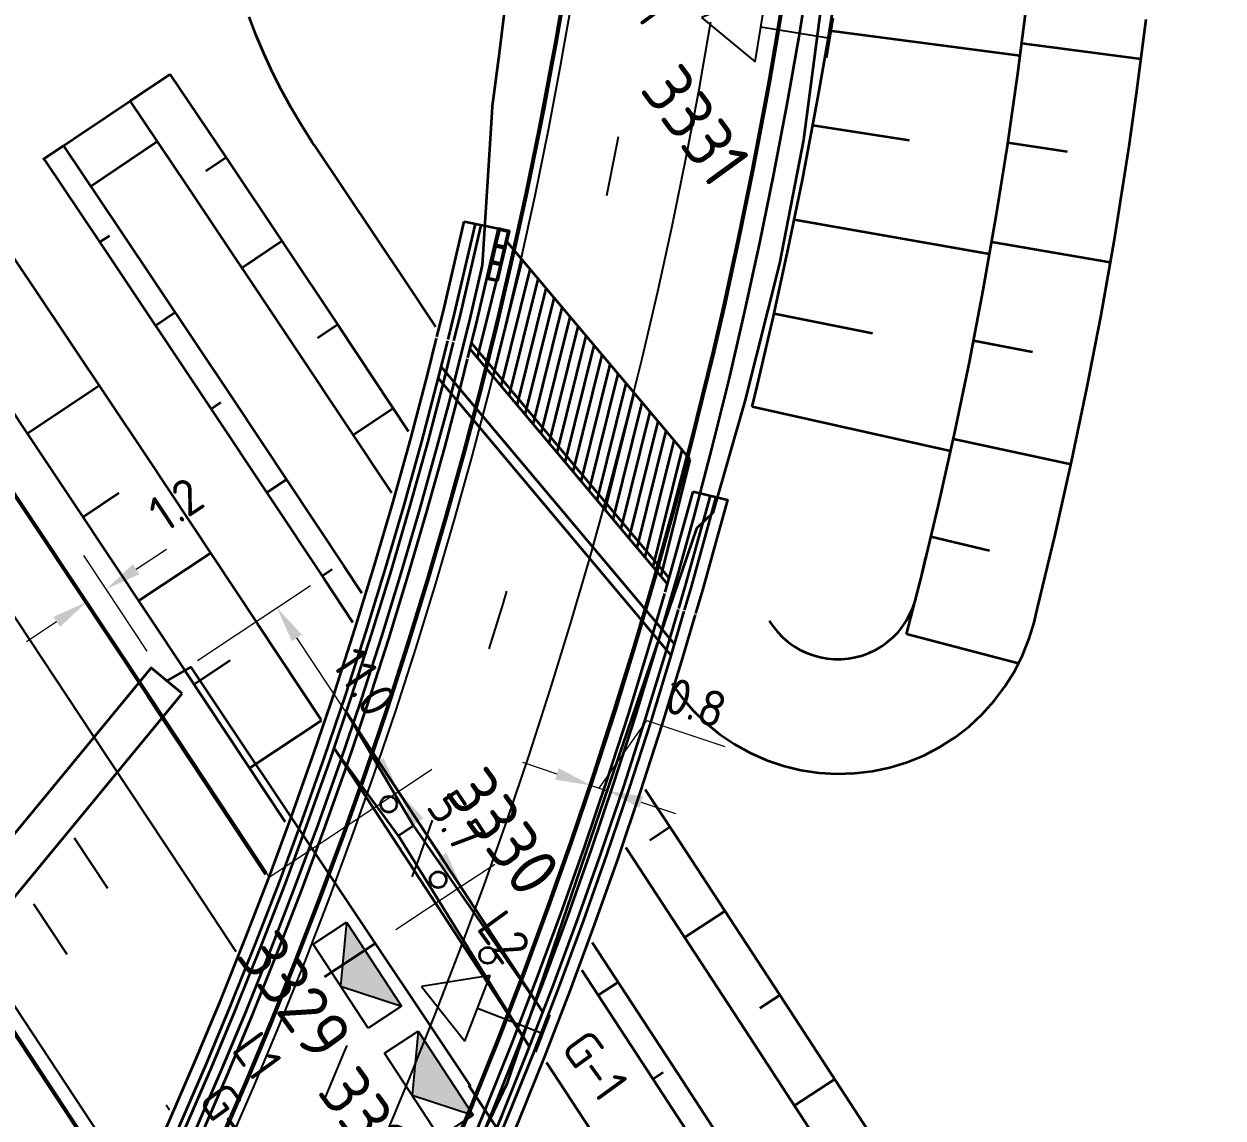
# Model space of a CAD drawing. Header units: metres. Extents: x 134219 to 139080, y 438661 to 444352.
# Drawn here: x 135625.7 to 135685.5, y 442870.1 to 442924.6 of the extents above; entities that cross this region are included whole.
import ezdxf

# ---------------------------------------------------------------- set-up
doc = ezdxf.new("R2010")
doc.units = ezdxf.units.M
doc.linetypes.add('13strp', pattern=[4, 1, -3])
doc.linetypes.add('39strp', pattern=[12, 3, -9])
doc.layers.get('DEFPOINTS').update_dxf_attribs({"color": 193})
for name, color, linetype, lineweight in [('N-WE-KL-ET_LS_OV_ARMATUUR-S', 7, 'Continuous', 25), ('N-WE-KL-ET_LS_OV_ARMATUUR-T18', 1, 'Continuous', 25), ('N-WE-KL-ET_LS_OV_KABEL-G', 10, 'KL-LS-OV-N', 35), ('N-WE-KL-ET_LS_OV_KABEL-M', 7, 'Continuous', 18), ('N-WE-KL-ET_LS_OV_MANTELBUIS-G', 10, 'Continuous', 35), ('Utd-geleiderail-nw', 8, 'glm a2ee v014$0$f2m40080', 35), ('Utd-ondergr-nw', 8, '13strp', 35)]:
    doc.layers.add(name, color=color, linetype=linetype, lineweight=lineweight)
doc.layers.add('N-WE-KL-ET_LS_OV_ARMATUUR-T25', color=2, linetype='Continuous')
doc.layers.add('Utd-weg-nw', color=8, linetype='Continuous')
doc.styles.add('ISO18', font='NLCS-ISO.ttf')
doc.styles.add('ISO25', font='NLCS-ISO.ttf')
doc.styles.add('NLCS-ISO', font='NLCS-ISO.ttf')
doc.styles.add('NLCS_18', font='NLCS-ISO.ttf', dxfattribs={"height": 1.8})
doc.linetypes.add('glm a2ee v014$0$f2m40080', pattern='A,2,-1,[160,RTW.shx,S=0.5,R=0,X=0,Y=0],-1', length=4)
doc.linetypes.add('KL-LS-OV-N', pattern='A,4,-1,[103,NLCS.SHX,S=0.75,R=0,X=0,Y=0],-1,4,-1.5,["0V",Standard,S=1,R=0,X=0,Y=-0.5],-3', length=14.5)
doc.dimstyles.new('NLCS_t18_pijl_Dimension_l3_h1', dxfattribs={"dimtxt": 1.8, "dimasz": 1.8, "dimexe": 2, "dimexo": 2, "dimgap": 0.7, "dimtad": 1, "dimdec": 1, "dimzin": 0, "dimdsep": 46, "dimtxsty": 'NLCS_18', "dimcen": 2.5, "dimdle": 2, "dimclrd": 256, "dimclre": 256, "dimclrt": 256, "dimadec": 1, "dimazin": 0, "dimtfac": 1, "dimtdec": 1, "dimtofl": 0, "dimtmove": 1, "dimatfit": 0, "dimfxl": 0, "dimtolj": 1, "dimtzin": 0, "dimlwd": 18, "dimlwe": 18, "dimarcsym": 0})

# ---------------------------------------------------------------- blocks, each defined once
blk = doc.blocks.new('SKL-ET_OV_ARMATUUR_SPECIAAL_1x70W-SO (1)')
blk.add_hatch(color=256).paths.add_polyline_path([(-2.5, -2), (2.5, -2), (0, 0)])
for p, q in [((-2.5, 0), (-2.5, -2)), ((2.5, 0), (-2.5, 0)), ((-2.5, -2), (0, 0)), ((0, 0), (2.5, -2)), ((2.5, -2), (2.5, 0)), ((-2.5, -2), (2.5, -2))]:
    blk.add_line(p, q)
at = {"layer": 'N-WE-KL-ET_LS_OV_ARMATUUR-T18', "style": 'NLCS-ISO', "flags": 1}
for tag, p in [('TYPE_ARMATUUR', (0, -8.681)), ('VERMOGEN_LAMP', (0, -12.465)), ('SPIEGELSTAND', (0, -16.25)), ('POSITIE_ARMATUUR', (0, -20.034)), ('KABELAANSLUITNG', (0, -23.819)), ('VOEDINGSPUNT', (0, -31.388))]:
    blk.add_attdef(tag, p, '', height=1.8, dxfattribs=at)
at = {"layer": 'N-WE-KL-ET_LS_OV_ARMATUUR-T18', "style": 'NLCS-ISO'}
for tag, p in [('FASE-AANSLUITING', (0, -27.603)), ('GROEPSNUMMER', (0, -35.172))]:
    blk.add_attdef(tag, p, '', height=1.8, dxfattribs=at)
at = {"layer": 'N-WE-KL-ET_LS_OV_ARMATUUR-T25', "style": 'NLCS-ISO'}
for tag, p, height in [('MASTNUMMER', (0, 6.36), 2.5), ('TYPE_SYMBOOL', (0, 2.575), 2.25)]:
    blk.add_attdef(tag, p, '', height=height, dxfattribs=at)
blk = doc.blocks.new('SKL-ET_OV_ARMATUUR_HD_NATRIUM_1x250W-SO (3)')
for p, q in [((6.493, 0), (3.493, 1.757)), ((3.493, -1.757), (6.493, 0))]:
    blk.add_line(p, q)
for points in [[(3.493, 1.757), (3.493, -1.757)], [(0, 1), (0, -1)], [(3.493, 0), (0, 0)]]:
    blk.add_lwpolyline(points)
at = {"layer": 'N-WE-KL-ET_LS_OV_ARMATUUR-T18', "style": 'ISO18', "flags": 1}
for tag, p in [('TYPE_ARMATUUR', (3.075, -6.821)), ('VERMOGEN_LAMP', (3.075, -10.606)), ('SPIEGELSTAND', (3.075, -14.39)), ('HOOGTE_LICHTMAST', (3.075, -18.175)), ('UITLEGGERHOEK', (3.075, -21.959)), ('TYPE_LICHTMAST', (3.075, -25.744)), ('BOTSVRIENDELIJK', (3.075, -29.528)), ('POSITIE_LICHTMAST', (3.075, -33.313)), ('KABELAANSLUITNG', (3.075, -37.097)), ('VOEDINGSPUNT', (3.075, -44.666))]:
    blk.add_attdef(tag, p, '', height=1.8, dxfattribs=at)
at = {"layer": 'N-WE-KL-ET_LS_OV_ARMATUUR-T18', "style": 'ISO18'}
for tag, p in [('FASE-AANSLUITING_1', (3.075, -40.882)), ('GROEPSNUMMER', (3.075, -48.451))]:
    blk.add_attdef(tag, p, '', height=1.8, dxfattribs=at)
at = {"layer": 'N-WE-KL-ET_LS_OV_ARMATUUR-T25', "style": 'ISO25'}
for tag, p in [('MASTNUMMER', (3.075, 7.391)), ('TYPE_SYMBOOL', (3.075, 3.606))]:
    blk.add_attdef(tag, p, '', height=2.5, dxfattribs=at)
blk = doc.blocks.new('*D471')
at = {"layer": 'DEFPOINTS', "color": 0, "transparency": 16777216}
for p in [(135653.985, 442886.707), (135654.771, 442886.446), (135654.771, 442886.446)]:
    blk.add_point(p, dxfattribs=at)
at = {"layer": 'N-WE-KL-ET_LS_OV_KABEL-M', "linetype": 'Continuous', "lineweight": 18, "transparency": 16777216}
for p, q in [((135654.378, 442886.577), (135656.751, 442889.949)), ((135656.751, 442889.949), (135660.641, 442888.654)), ((135652.278, 442887.276), (135650.57, 442887.845)), ((135653.985, 442886.707), (135654.771, 442886.446)), ((135656.479, 442885.877), (135658.186, 442885.308))]:
    blk.add_line(p, q, dxfattribs=at)
at = {"layer": 'N-WE-KL-ET_LS_OV_KABEL-M', "lineweight": 18, "transparency": 16777216}
for p, q in [((135653.985, 442886.707), (135654.617, 442888.605)), ((135654.771, 442886.446), (135655.403, 442888.343))]:
    blk.add_line(p, q, dxfattribs=at)
at = {"layer": 'N-WE-KL-ET_LS_OV_KABEL-M', "transparency": 16777216}
for points in [[(135652.372, 442887.561), (135652.183, 442886.992), (135653.985, 442886.707)], [(135656.574, 442886.161), (135656.384, 442885.592), (135654.771, 442886.446)]]:
    blk.add_solid(points, dxfattribs=at)
at = {"layer": 'N-WE-KL-ET_LS_OV_KABEL-M', "transparency": 16777216, "insert": (135659.202, 442890.82), "char_height": 1.8, "attachment_point": 5, "rotation": 341.57416, "style": 'NLCS_18'}
blk.add_mtext('\\A1;0.8', dxfattribs=at)
blk = doc.blocks.new('*D180')
at = {"layer": 'DEFPOINTS', "color": 0, "transparency": 16777216}
for p in [(135638.325, 442895.558), (135638.325, 442895.558), (135644.381, 442886.412)]:
    blk.add_point(p, dxfattribs=at)
at = {"layer": 'N-WE-KL-ET_LS_OV_KABEL-M', "lineweight": 18, "transparency": 16777216}
for p, q in [((135638.325, 442895.558), (135639.992, 442896.662)), ((135644.381, 442886.412), (135646.048, 442887.516))]:
    blk.add_line(p, q, dxfattribs=at)
at = {"layer": 'N-WE-KL-ET_LS_OV_KABEL-M', "linetype": 'Continuous', "lineweight": 18, "transparency": 16777216}
blk.add_line((135643.387, 442887.913), (135639.319, 442894.057), dxfattribs=at)
at = {"layer": 'N-WE-KL-ET_LS_OV_KABEL-M', "transparency": 16777216}
for points in [[(135639.569, 442894.223), (135639.068, 442893.891), (135638.325, 442895.558)], [(135643.637, 442888.078), (135643.137, 442887.747), (135644.381, 442886.412)]]:
    blk.add_solid(points, dxfattribs=at)
at = {"layer": 'N-WE-KL-ET_LS_OV_KABEL-M', "transparency": 16777216, "insert": (135642.687, 442891.868), "char_height": 1.8, "attachment_point": 5, "rotation": 303.51053, "style": 'NLCS_18'}
blk.add_mtext('\\A1;11.0', dxfattribs=at)
blk = doc.blocks.new('*D181')
at = {"layer": 'DEFPOINTS', "color": 0, "transparency": 16777216}
for p in [(135629.814, 442896.487), (135629.814, 442896.487), (135628.85, 442895.849)]:
    blk.add_point(p, dxfattribs=at)
at = {"layer": 'N-WE-KL-ET_LS_OV_KABEL-M', "linetype": 'Continuous', "lineweight": 18, "transparency": 16777216}
for p, q in [((135631.315, 442897.481), (135632.816, 442898.475)), ((135627.349, 442894.855), (135625.848, 442893.861))]:
    blk.add_line(p, q, dxfattribs=at)
at = {"layer": 'N-WE-KL-ET_LS_OV_KABEL-M', "lineweight": 18, "transparency": 16777216}
for p, q in [((135629.814, 442896.487), (135628.71, 442898.155)), ((135628.85, 442895.849), (135627.746, 442897.517))]:
    blk.add_line(p, q, dxfattribs=at)
at = {"layer": 'N-WE-KL-ET_LS_OV_KABEL-M', "transparency": 16777216}
for points in [[(135631.149, 442897.731), (135631.48, 442897.231), (135629.814, 442896.487)], [(135627.184, 442895.105), (135627.515, 442894.605), (135628.85, 442895.849)]]:
    blk.add_solid(points, dxfattribs=at)
at = {"layer": 'N-WE-KL-ET_LS_OV_KABEL-M', "transparency": 16777216, "insert": (135633.295, 442900.711), "char_height": 1.8, "attachment_point": 5, "rotation": 33.51053, "style": 'NLCS_18'}
blk.add_mtext('\\A1;1.2', dxfattribs=at)
blk = doc.blocks.new('*D182')
at = {"layer": 'DEFPOINTS', "color": 0, "transparency": 16777216}
for p in [(135644.381, 442886.412), (135647.511, 442881.685), (135647.511, 442881.685)]:
    blk.add_point(p, dxfattribs=at)
at = {"layer": 'N-WE-KL-ET_LS_OV_KABEL-M', "lineweight": 18, "transparency": 16777216}
for p, q in [((135644.381, 442886.412), (135646.048, 442887.516)), ((135647.511, 442881.685), (135649.178, 442882.789))]:
    blk.add_line(p, q, dxfattribs=at)
at = {"layer": 'N-WE-KL-ET_LS_OV_KABEL-M', "linetype": 'Continuous', "lineweight": 18, "transparency": 16777216}
blk.add_line((135645.375, 442884.911), (135646.517, 442883.186), dxfattribs=at)
at = {"layer": 'N-WE-KL-ET_LS_OV_KABEL-M', "transparency": 16777216}
for points in [[(135645.625, 442885.077), (135645.124, 442884.745), (135644.381, 442886.412)], [(135646.767, 442883.352), (135646.267, 442883.02), (135647.511, 442881.685)]]:
    blk.add_solid(points, dxfattribs=at)
at = {"layer": 'N-WE-KL-ET_LS_OV_KABEL-M', "transparency": 16777216, "insert": (135647.28, 442884.932), "char_height": 1.8, "attachment_point": 5, "rotation": 303.51053, "style": 'NLCS_18'}
blk.add_mtext('\\A1;5.7', dxfattribs=at)

msp = doc.modelspace()

# ---------------------------------------------------------------- linework, layer by layer
at = {"layer": 'N-WE-KL-ET_LS_OV_KABEL-G', "elevation": 2.214, "flags": 128}
msp.add_lwpolyline([(135534.254, 443194.906), (135548.626, 443183.682), (135562.678, 443172.276), (135575.338, 443161.788), (135583.925, 443154.387), (135599.097, 443139.3), (135612.356, 443124.544), (135619.452, 443115.237), (135626.078, 443105.74), (135632.927, 443095.161), (135638.727, 443085.112), (135643.409, 443076.02), (135645.643, 443070.965), (135648.99, 443063.2), (135654.226, 443050.373), (135657.48, 443040.934), (135660.369, 443031.632), (135662.146, 443023.75), (135664.535, 443010.619), (135666.066, 442998.105), (135667.543, 442986.567), (135668.361, 442978.224), (135668.734, 442965.042), (135668.213, 442953.881), (135667.341, 442941.62), (135665.963, 442930.738), (135665.402, 442925.317), (135664.557, 442918.864), (135663.369, 442912.713), (135661.634, 442905.854), (135660.039, 442900.282), (135659.235, 442899.504), (135649.777, 442871.837), (135635.931, 442842.833)], dxfattribs=at)
at = {"layer": 'N-WE-KL-ET_LS_OV_KABEL-G', "flags": 128}
for points in [[(135632.836, 442891.923), (135632.821, 442891.901), (135634.026, 442892.607), (135647.956, 442871.737), (135647.903, 442871.728), (135652.605, 442864.617), (135661.81, 442850.014), (135661.824, 442850.005), (135694.371, 442798.217), (135718.383, 442760.033), (135720.697, 442755.462), (135728.648, 442742.718), (135729.555, 442740.62), (135730.239, 442740.915), (135730.227, 442740.917)], [(135640.687, 442877.167), (135643.22, 442878.833)]]:
    msp.add_lwpolyline(points, dxfattribs=at)
at = {"layer": 'N-WE-KL-ET_LS_OV_KABEL-M'}
for points in [[(135631.866, 442893.389), (135629.814, 442896.487)], [(135634.372, 442892.94), (135638.325, 442895.558)], [(135637.932, 442882.142), (135644.381, 442886.412)], [(135637.792, 442882.353), (135637.932, 442882.142)], [(135644.256, 442879.53), (135647.511, 442881.685)]]:
    msp.add_lwpolyline(points, dxfattribs=at)
at = {"layer": 'N-WE-KL-ET_LS_OV_MANTELBUIS-G', "linetype": 'Continuous'}
msp.add_lwpolyline([(135633.607, 442891.287), (135632.064, 442892.56), (135620.108, 442878.063), (135621.651, 442876.79)], close=True, dxfattribs=at)
at = {"layer": 'Utd-geleiderail-nw', "linetype": 'Continuous', "flags": 128}
for points in [[(135649.053, 442920.234), (135649.057, 442920.571), (135649.414, 442923.194), (135649.532, 442924.129), (135649.81, 442926.447), (135650.163, 442929.717), (135650.47, 442932.99), (135650.731, 442936.266), (135650.947, 442939.546), (135651.118, 442942.828), (135651.167, 442944.14)], [(135647.721, 442867.255), (135649.065, 442870.472), (135650.365, 442873.708), (135651.62, 442876.961), (135652.829, 442880.231), (135653.993, 442883.518), (135655.111, 442886.821), (135656.183, 442890.139), (135657.209, 442893.471), (135658.185, 442896.805), (135658.326, 442897.301), (135659.123, 442900.179), (135660.008, 442903.549), (135660.848, 442906.934), (135661.472, 442909.608), (135661.64, 442910.329), (135662.385, 442913.735), (135663.083, 442917.152), (135663.731, 442920.567), (135663.913, 442921.579), (135664.336, 442924.016), (135664.89, 442927.454)], [(135634.215, 442869.42), (135635.531, 442872.45), (135636.805, 442875.497), (135638.036, 442878.562), (135639.224, 442881.643), (135640.37, 442884.741), (135641.472, 442887.854), (135642.532, 442890.983), (135643.547, 442894.125), (135644.519, 442897.282), (135645.447, 442900.452), (135646.331, 442903.636), (135646.849, 442905.584), (135647.169, 442906.824), (135647.965, 442910.034), (135648.568, 442912.619), (135649.053, 442920.234)]]:
    msp.add_lwpolyline(points, dxfattribs=at)
at = {"layer": 'Utd-ondergr-nw', "linetype": 'Continuous'}
for p, q in [((135626.662, 442917.888), (135632.959, 442922.116)), ((135628.997, 442916.534), (135632.319, 442918.764)), ((135647.654, 442914.797), (135649.37, 442914.446)), ((135648.31, 442908.004), (135649.754, 442913.827)), ((135658.905, 442902.949), (135649.754, 442913.827)), ((135648.708, 442907.531), (135650.152, 442913.354)), ((135649.105, 442907.058), (135650.55, 442912.881)), ((135649.503, 442906.585), (135650.948, 442912.408)), ((135649.901, 442906.112), (135651.346, 442911.935)), ((135650.299, 442905.639), (135651.743, 442911.462)), ((135650.697, 442905.166), (135652.141, 442910.989)), ((135651.095, 442904.693), (135652.539, 442910.516)), ((135651.492, 442904.22), (135652.937, 442910.044)), ((135651.89, 442903.747), (135653.335, 442909.571)), ((135652.288, 442903.274), (135653.733, 442909.098)), ((135647.945, 442908.437), (135657.786, 442896.739)), ((135648.019, 442908.736), (135657.869, 442897.027)), ((135652.686, 442902.801), (135654.13, 442908.625)), ((135653.084, 442902.328), (135654.528, 442908.152)), ((135646.514, 442907.569), (135658.14, 442893.748)), ((135653.482, 442901.855), (135654.926, 442907.679)), ((135653.88, 442901.382), (135655.324, 442907.206)), ((135646.366, 442906.974), (135657.972, 442893.177)), ((135654.277, 442900.909), (135655.722, 442906.733)), ((135654.675, 442900.436), (135656.12, 442906.26)), ((135655.073, 442899.963), (135656.517, 442905.787)), ((135655.471, 442899.49), (135656.915, 442905.314)), ((135655.869, 442899.017), (135657.313, 442904.841)), ((135656.267, 442898.545), (135657.711, 442904.368)), ((135656.664, 442898.072), (135658.109, 442903.895)), ((135657.062, 442897.599), (135658.507, 442903.422)), ((135657.46, 442897.126), (135658.905, 442902.949)), ((135651.573, 442875.408), (135641.781, 442890.372)), ((135645.136, 442884.697), (135641.781, 442890.372)), ((135650.908, 442873.684), (135641.17, 442888.567)), ((135644.383, 442884.204), (135641.17, 442888.567)), ((135645.136, 442884.697), (135644.383, 442884.204)), ((135645.136, 442884.697), (135651.573, 442875.408)), ((135650.908, 442873.684), (135644.383, 442884.204))]:
    msp.add_line(p, q, dxfattribs=at)
at = {"layer": 'Utd-ondergr-nw', "linetype": 'Continuous', "flags": 128}
for points in [[(135603.924, 442932.876), (135609.572, 442924.564), (135615.2, 442916.238), (135620.807, 442907.897), (135626.393, 442899.543), (135631.959, 442891.175), (135637.503, 442882.792), (135637.792, 442882.353)], [(135585.97, 442932.759), (135591.619, 442924.492), (135597.246, 442916.21), (135602.853, 442907.915), (135608.44, 442899.605), (135614.005, 442891.282), (135619.55, 442882.944), (135625.074, 442874.593), (135630.577, 442866.228), (135630.835, 442865.834)], [(135586.028, 442932.798), (135591.676, 442924.531), (135597.304, 442916.249), (135602.912, 442907.954), (135608.498, 442899.644), (135614.064, 442891.321), (135619.608, 442882.983), (135625.132, 442874.632), (135630.635, 442866.267), (135630.87, 442865.908)], [(135603.866, 442932.837), (135609.514, 442924.525), (135615.142, 442916.198), (135620.749, 442907.858), (135626.335, 442899.504), (135631.9, 442891.136), (135637.445, 442882.754), (135637.762, 442882.272)], [(135614.936, 442928.199), (135620.573, 442919.86), (135626.189, 442911.506), (135631.785, 442903.138), (135637.359, 442894.756), (135640.521, 442889.976)], [(135660.067, 442908.406), (135660.567, 442910.572), (135661.309, 442913.963), (135662.003, 442917.364), (135662.65, 442920.775), (135662.829, 442921.766), (135663.25, 442924.194), (135663.803, 442927.621)], [(135660.121, 442908.328), (135660.635, 442910.556), (135661.377, 442913.948), (135662.072, 442917.351), (135662.719, 442920.762), (135662.898, 442921.754), (135663.319, 442924.183), (135663.872, 442927.611)], [(135662.009, 442905.573), (135662.257, 442906.594), (135663.054, 442910.009), (135663.803, 442913.435), (135664.505, 442916.871), (135665.159, 442920.317), (135665.34, 442921.318), (135665.765, 442923.771), (135666.323, 442927.233)], [(135611.377, 442925.787), (135617.008, 442917.456), (135622.618, 442909.111), (135628.207, 442900.752), (135633.776, 442892.38), (135638.732, 442884.887)], [(135651.609, 442920.598), (135652.006, 442922.719), (135652.178, 442923.667), (135652.58, 442925.99)], [(135651.665, 442920.518), (135652.075, 442922.706), (135652.247, 442923.654), (135652.649, 442925.978)], [(135669.697, 442894.241), (135670.433, 442897.12), (135671.287, 442900.669), (135672.085, 442904.229), (135672.828, 442907.8), (135673.515, 442911.382), (135674.146, 442914.972), (135674.72, 442918.571), (135674.877, 442919.616), (135675.239, 442922.177), (135675.701, 442925.789)], [(135640.185, 442918.606), (135640.084, 442918.758), (135639.547, 442919.601), (135639.038, 442920.462), (135638.558, 442921.339), (135638.107, 442922.232), (135637.687, 442923.139), (135637.296, 442924.06), (135636.937, 442924.993)], [(135657.996, 442891.784), (135658.465, 442891.131), (135659.046, 442890.451), (135659.685, 442889.826), (135660.378, 442889.261), (135661.118, 442888.759), (135661.901, 442888.326), (135662.718, 442887.965), (135663.565, 442887.678), (135664.434, 442887.467), (135665.319, 442887.336), (135666.211, 442887.283), (135667.105, 442887.311), (135667.992, 442887.418), (135668.867, 442887.605), (135669.721, 442887.868), (135670.549, 442888.207), (135671.343, 442888.619), (135672.097, 442889.099), (135672.805, 442889.645), (135673.461, 442890.253), (135674.06, 442890.916), (135674.598, 442891.63), (135675.07, 442892.39), (135675.472, 442893.188), (135675.801, 442894.02), (135676.044, 442894.833), (135676.225, 442895.555), (135677.1, 442899.184), (135677.919, 442902.825), (135678.68, 442906.478), (135679.385, 442910.141), (135680.032, 442913.813), (135680.623, 442917.493), (135680.783, 442918.562), (135681.156, 442921.181), (135681.631, 442924.875)], [(135675.351, 442923.049), (135665.851, 442924.304)], [(135681.377, 442922.897), (135675.43, 442923.667)], [(135631.002, 442920.806), (135632.993, 442922.145)], [(135632.993, 442922.145), (135635.807, 442917.954), (135641.418, 442909.562), (135644.886, 442904.347)], [(135631.002, 442920.806), (135633.814, 442916.618), (135639.422, 442908.231), (135644.04, 442901.287)], [(135635.431, 442868.882), (135636.755, 442871.928), (135638.035, 442874.993), (135639.273, 442878.075), (135640.469, 442881.173), (135641.621, 442884.288), (135642.729, 442887.419), (135643.794, 442890.565), (135644.816, 442893.725), (135645.793, 442896.899), (135646.726, 442900.087), (135647.615, 442903.287), (135648.459, 442906.499), (135649.258, 442909.723), (135650.013, 442912.957), (135650.723, 442916.201), (135651.387, 442919.456), (135651.609, 442920.598)], [(135635.495, 442868.854), (135636.819, 442871.901), (135638.1, 442874.966), (135639.339, 442878.049), (135640.534, 442881.149), (135641.686, 442884.264), (135642.795, 442887.396), (135643.861, 442890.543), (135644.882, 442893.704), (135645.86, 442896.879), (135646.793, 442900.068), (135647.682, 442903.269), (135648.527, 442906.482), (135649.326, 442909.706), (135650.081, 442912.942), (135650.791, 442916.187), (135651.456, 442919.442), (135651.665, 442920.518)], [(135669.832, 442918.84), (135665.019, 442919.58)], [(135627.682, 442918.574), (135626.704, 442917.916)], [(135627.682, 442918.574), (135630.491, 442914.39), (135636.094, 442906.011), (135641.675, 442897.619), (135642.559, 442896.283)], [(135640.185, 442918.606), (135644.746, 442911.781), (135646.227, 442909.555)], [(135677.707, 442918.266), (135674.742, 442918.715)], [(135626.704, 442917.916), (135629.512, 442913.733), (135635.113, 442905.357), (135640.692, 442896.967), (135642.106, 442894.829)], [(135634.785, 442917.323), (135635.782, 442917.991)], [(135646.296, 442909.058), (135646.619, 442910.358), (135647.654, 442914.797)], [(135646.849, 442908.921), (135647.173, 442910.225), (135648.213, 442914.682)], [(135647.141, 442908.849), (135647.465, 442910.154), (135648.507, 442914.622)], [(135647.841, 442908.016), (135648.32, 442909.948), (135649.37, 442914.446)], [(135673.828, 442913.167), (135664.098, 442914.877)], [(135629.98, 442914.095), (135629.49, 442913.766)], [(135636.568, 442912.498), (135638.563, 442913.832)], [(135679.846, 442912.757), (135673.936, 442913.78)], [(135633.249, 442910.266), (135632.268, 442909.611)], [(135668.004, 442909.223), (135663.094, 442910.194)], [(135640.346, 442909.008), (135641.344, 442909.673)], [(135624.233, 442852.319), (135625.788, 442855.211), (135627.302, 442858.125), (135628.775, 442861.059), (135630.21, 442864.019), (135630.911, 442865.504), (135631.334, 442866.413), (135631.595, 442866.979), (135632.949, 442869.981), (135634.257, 442872.993), (135635.523, 442876.022), (135636.747, 442879.069), (135637.929, 442882.133), (135639.068, 442885.212), (135640.164, 442888.308), (135641.217, 442891.418), (135642.226, 442894.542), (135643.192, 442897.68), (135644.115, 442900.832), (135644.994, 442903.995), (135645.828, 442907.171), (135646.281, 442908.998)], [(135624.734, 442852.046), (135626.292, 442854.945), (135627.809, 442857.865), (135629.286, 442860.807), (135630.724, 442863.773), (135631.428, 442865.263), (135631.851, 442866.174), (135632.113, 442866.742), (135633.47, 442869.75), (135634.781, 442872.769), (135636.051, 442875.806), (135637.278, 442878.86), (135638.462, 442881.931), (135639.604, 442885.018), (135640.702, 442888.121), (135641.758, 442891.238), (135642.77, 442894.37), (135643.738, 442897.516), (135644.663, 442900.675), (135645.544, 442903.847), (135646.38, 442907.03), (135646.835, 442908.861)], [(135624.997, 442851.902), (135626.557, 442854.805), (135628.076, 442857.729), (135629.555, 442860.674), (135630.995, 442863.644), (135631.699, 442865.135), (135632.123, 442866.048), (135632.386, 442866.618), (135633.744, 442869.629), (135635.057, 442872.652), (135636.328, 442875.692), (135637.557, 442878.75), (135638.743, 442881.825), (135639.886, 442884.916), (135640.986, 442888.023), (135642.043, 442891.144), (135643.056, 442894.28), (135644.026, 442897.43), (135644.952, 442900.593), (135645.834, 442903.768), (135646.671, 442906.956), (135647.126, 442908.789)], [(135646.709, 442867.687), (135648.047, 442870.89), (135649.341, 442874.111), (135650.591, 442877.35), (135651.795, 442880.606), (135652.954, 442883.878), (135654.067, 442887.166), (135655.134, 442890.47), (135656.156, 442893.787), (135657.131, 442897.119), (135658.06, 442900.464), (135658.942, 442903.822), (135659.778, 442907.191), (135660.067, 442908.406)], [(135675.975, 442908.289), (135673.032, 442908.863)], [(135624.163, 442848.588), (135625.769, 442851.48), (135627.335, 442854.394), (135628.86, 442857.329), (135630.344, 442860.285), (135631.789, 442863.264), (135632.496, 442864.762), (135632.922, 442865.678), (135633.187, 442866.253), (135634.549, 442869.273), (135635.867, 442872.307), (135637.143, 442875.359), (135638.376, 442878.428), (135639.566, 442881.514), (135640.713, 442884.617), (135641.817, 442887.735), (135642.878, 442890.868), (135643.895, 442894.015), (135644.869, 442897.177), (135645.798, 442900.352), (135646.683, 442903.539), (135647.524, 442906.738), (135647.826, 442907.956)], [(135646.773, 442867.659), (135648.112, 442870.863), (135649.406, 442874.085), (135650.656, 442877.325), (135651.861, 442880.582), (135653.02, 442883.855), (135654.133, 442887.144), (135655.201, 442890.449), (135656.223, 442893.767), (135657.198, 442897.1), (135658.128, 442900.446), (135659.01, 442903.804), (135659.846, 442907.175), (135660.121, 442908.328)], [(135629.459, 442906.616), (135625.884, 442904.226)], [(135635.537, 442905.783), (135635.047, 442905.456)], [(135642.116, 442904.179), (135644.115, 442905.508)], [(135671.89, 442903.358), (135662.009, 442905.573)], [(135677.889, 442902.691), (135672.026, 442903.965)], [(135638.797, 442901.947), (135637.815, 442901.294)], [(135630.451, 442901.261), (135628.662, 442900.069)], [(135657.667, 442896.334), (135657.838, 442896.918), (135658.77, 442900.272), (135659.055, 442901.357)], [(135659.055, 442901.357), (135660.769, 442900.93), (135659.521, 442896.438), (135659.183, 442895.281)], [(135658.348, 442895.526), (135658.684, 442896.676), (135659.924, 442901.14)], [(135658.636, 442895.442), (135658.973, 442896.594), (135660.215, 442901.067)], [(135673.824, 442898.393), (135670.907, 442899.092)], [(135635.011, 442898.286), (135631.431, 442895.906)], [(135641.074, 442897.458), (135640.583, 442897.132)], [(135633.333, 442839.413), (135635.066, 442842.433), (135636.756, 442845.477), (135638.405, 442848.544), (135640.01, 442851.633), (135641.572, 442854.744), (135643.083, 442857.861), (135643.833, 442859.449), (135644.283, 442860.416), (135644.579, 442861.058), (135645.998, 442864.205), (135647.385, 442867.398), (135648.728, 442870.611), (135650.026, 442873.842), (135651.278, 442877.09), (135652.486, 442880.356), (135653.648, 442883.637), (135654.765, 442886.935), (135655.836, 442890.249), (135656.86, 442893.576), (135657.651, 442896.277)], [(135634.093, 442838.97), (135635.832, 442842), (135637.529, 442845.055), (135639.183, 442848.132), (135640.793, 442851.232), (135642.361, 442854.355), (135643.877, 442857.481), (135644.63, 442859.076), (135645.081, 442860.047), (135645.379, 442860.693), (135646.803, 442863.849), (135648.194, 442867.053), (135649.542, 442870.277), (135650.844, 442873.519), (135652.102, 442876.779), (135653.314, 442880.056), (135654.48, 442883.349), (135655.6, 442886.659), (135656.675, 442889.984), (135657.703, 442893.323), (135658.331, 442895.468)], [(135634.353, 442838.819), (135636.094, 442841.853), (135637.792, 442844.911), (135639.448, 442847.992), (135641.061, 442851.096), (135642.631, 442854.222), (135644.147, 442857.351), (135644.901, 442858.948), (135645.354, 442859.921), (135645.652, 442860.568), (135647.077, 442863.728), (135648.47, 442866.936), (135649.819, 442870.163), (135651.124, 442873.409), (135652.382, 442876.673), (135653.596, 442879.954), (135654.763, 442883.251), (135655.885, 442886.564), (135656.961, 442889.894), (135657.99, 442893.237), (135658.619, 442895.384)], [(135659.166, 442895.224), (135658.536, 442893.073), (135657.504, 442889.722), (135656.426, 442886.385), (135655.302, 442883.065), (135654.132, 442879.76), (135652.916, 442876.472), (135651.654, 442873.2), (135650.347, 442869.947), (135648.995, 442866.712), (135647.598, 442863.497), (135646.171, 442860.332), (135645.871, 442859.681), (135645.418, 442858.706), (135644.662, 442857.105), (135643.142, 442853.97), (135641.568, 442850.837), (135639.952, 442847.726), (135638.292, 442844.638), (135636.59, 442841.573), (135634.845, 442838.531)], [(135675.267, 442892.78), (135669.697, 442894.241)], [(135635.99, 442892.929), (135634.198, 442891.741)], [(135640.543, 442889.942), (135636.956, 442887.571)], [(135656.678, 442886.504), (135658.126, 442884.303), (135663.653, 442875.855), (135669.159, 442867.394), (135674.644, 442858.919), (135679.646, 442850.133), (135685.096, 442841.638), (135690.579, 442833.162), (135695.998, 442824.647), (135701.337, 442816.08), (135706.769, 442807.572), (135712.046, 442799.043), (135712.08, 442798.989), (135717.337, 442790.482), (135722.496, 442781.915), (135727.416, 442773.199), (135733.029, 442764.913), (135738.314, 442756.424), (135743.724, 442748.011), (135748.259, 442741.147)], [(135656.902, 442883.979), (135657.906, 442884.638)], [(135655.704, 442883.618), (135656.12, 442882.986), (135661.643, 442874.544), (135667.146, 442866.087), (135672.628, 442857.617), (135678.088, 442849.134), (135683.527, 442840.636), (135688.945, 442832.125), (135694.342, 442823.601), (135699.717, 442815.063), (135705.071, 442806.512), (135710.369, 442798.001), (135710.403, 442797.947), (135715.678, 442789.452), (135720.953, 442780.956), (135726.228, 442772.461), (135731.503, 442763.965), (135736.778, 442755.469), (135742.053, 442746.974), (135745.515, 442741.397)], [(135658.638, 442879.138), (135660.646, 442880.452)], [(135654.024, 442878.884), (135658.293, 442872.358), (135663.791, 442863.91), (135669.267, 442855.448), (135674.722, 442846.973), (135680.155, 442838.484), (135685.568, 442829.982), (135690.959, 442821.466), (135696.329, 442812.936), (135701.678, 442804.393), (135706.971, 442795.891), (135707.005, 442795.837), (135712.28, 442787.342), (135717.555, 442778.846), (135722.829, 442770.351), (135728.104, 442761.855), (135733.379, 442753.359), (135738.654, 442744.864), (135742.404, 442738.825)], [(135653.515, 442877.508), (135657.306, 442871.714), (135662.801, 442863.268), (135668.276, 442854.809), (135673.729, 442846.336), (135679.162, 442837.85), (135684.572, 442829.35), (135689.962, 442820.836), (135695.33, 442812.309), (135700.677, 442803.769), (135705.969, 442795.269), (135706.003, 442795.215), (135711.278, 442786.72), (135716.553, 442778.224), (135721.828, 442769.729), (135727.103, 442761.233), (135732.378, 442752.737), (135737.652, 442744.242), (135742.122, 442737.043)], [(135655.318, 442876.906), (135654.331, 442876.26)], [(135662.38, 442875.61), (135663.385, 442876.265)], [(135651.747, 442872.903), (135653.956, 442869.528), (135659.446, 442861.091), (135664.915, 442852.64), (135670.363, 442844.175), (135675.79, 442835.697), (135681.195, 442827.206), (135686.58, 442818.701)], [(135657.562, 442872.4), (135657.068, 442872.077)], [(135664.103, 442870.764), (135666.115, 442872.073)]]:
    msp.add_lwpolyline(points, dxfattribs=at)
at = {"layer": 'Utd-ondergr-nw', "linetype": 'Continuous'}
for points in [[(135649.712, 442913.494), (135649.905, 442914.321), (135649.37, 442914.446), (135649.177, 442913.619)], [(135649.675, 442913.554), (135649.845, 442914.284), (135649.407, 442914.386), (135649.237, 442913.656)], [(135649.519, 442912.666), (135649.712, 442913.494), (135649.177, 442913.619), (135648.983, 442912.791)], [(135649.482, 442912.726), (135649.652, 442913.456), (135649.214, 442913.558), (135649.043, 442912.828)], [(135649.326, 442911.838), (135649.519, 442912.666), (135648.983, 442912.791), (135648.79, 442911.963)], [(135649.288, 442911.898), (135649.459, 442912.628), (135649.021, 442912.731), (135648.85, 442912)]]:
    msp.add_lwpolyline(points, close=True, dxfattribs=at)
msp.add_lwpolyline([(135662.851, 442894.908), (135663.005, 442894.686), (135663.268, 442894.357), (135663.516, 442894.099), (135663.785, 442893.864), (135664.074, 442893.654), (135664.38, 442893.471), (135664.702, 442893.316), (135665.037, 442893.19), (135665.381, 442893.095), (135665.733, 442893.03), (135666.089, 442892.998), (135666.445, 442892.997), (135666.802, 442893.029), (135667.154, 442893.091), (135667.497, 442893.185), (135667.833, 442893.31), (135668.156, 442893.464), (135668.462, 442893.646), (135668.752, 442893.854), (135669.023, 442894.089), (135669.271, 442894.346), (135669.495, 442894.624), (135669.693, 442894.921), (135669.865, 442895.235), (135670.007, 442895.563), (135670.149, 442895.99), (135670.162, 442896.037), (135670.401, 442896.99), (135670.662, 442898.072)], dxfattribs=at)
for centre in [(135643.894, 442885.773), (135646.358, 442882.008), (135648.822, 442878.242)]:
    msp.add_circle(centre, 0.4, dxfattribs=at)
at = {"layer": 'Utd-weg-nw', "linetype": '39strp', "flags": 128}
for points in [[(135654.756, 442916.091), (135655.282, 442918.688), (135655.912, 442922.005), (135656.086, 442922.969), (135656.495, 442925.331), (135657.033, 442928.664), (135657.523, 442932.005), (135657.968, 442935.352), (135658.366, 442938.705), (135658.717, 442942.063), (135659.021, 442945.425), (135659.279, 442948.792), (135659.49, 442952.162), (135659.655, 442955.534), (135659.772, 442958.908), (135659.843, 442962.284), (135659.866, 442965.66), (135659.843, 442969.036), (135659.773, 442972.412), (135659.656, 442975.786), (135659.492, 442979.159), (135659.281, 442982.529), (135659.024, 442985.895), (135659.001, 442986.161), (135658.72, 442989.258), (135658.369, 442992.616), (135657.971, 442995.969), (135657.527, 442999.316), (135657.037, 443002.656), (135656.5, 443005.99), (135655.917, 443009.315), (135655.288, 443012.633), (135654.613, 443015.941), (135653.891, 443019.239), (135653.125, 443022.527), (135652.312, 443025.804), (135651.454, 443029.07), (135650.551, 443032.323), (135649.603, 443035.564), (135648.61, 443038.791), (135647.572, 443042.004), (135646.49, 443045.202), (135645.363, 443048.385), (135644.192, 443051.552), (135642.978, 443054.702), (135641.719, 443057.835), (135640.418, 443060.95), (135639.073, 443064.047), (135637.685, 443067.125), (135636.255, 443070.184), (135634.782, 443073.222), (135633.268, 443076.24), (135631.711, 443079.236), (135630.113, 443082.21), (135628.474, 443085.162), (135626.794, 443088.091), (135625.707, 443089.937), (135625.074, 443090.996), (135623.313, 443093.877), (135621.513, 443096.733), (135619.673, 443099.564), (135617.794, 443102.369), (135615.876, 443105.148), (135613.919, 443107.9), (135611.925, 443110.624), (135609.893, 443113.321), (135607.824, 443115.989), (135605.718, 443118.628), (135603.575, 443121.237), (135601.397, 443123.817), (135599.183, 443126.366), (135596.933, 443128.884), (135594.649, 443131.37), (135592.331, 443133.825), (135589.979, 443136.247), (135587.593, 443138.636), (135585.949, 443140.244), (135583.133, 443142.961), (135580.282, 443145.632), (135577.798, 443147.905), (135575.295, 443150.15), (135572.776, 443152.371), (135570.355, 443154.475), (135567.924, 443156.562), (135565.486, 443158.636), (135565.148, 443158.919), (135561.29, 443162.129), (135557.413, 443165.316), (135553.519, 443168.481), (135551.721, 443169.93), (135549.607, 443171.625), (135545.676, 443174.745), (135541.728, 443177.843), (135537.762, 443180.919), (135533.779, 443183.972), (135529.778, 443187.002), (135525.76, 443190.009), (135521.978, 443192.807), (135518.181, 443195.585), (135517.673, 443195.954), (135513.606, 443198.891), (135511.03, 443200.732)], [(135460.794, 443118.345), (135462.781, 443115.768), (135468.887, 443107.808), (135474.974, 443099.833), (135481.04, 443091.843), (135487.087, 443083.837), (135493.113, 443075.817), (135499.12, 443067.781), (135505.106, 443059.731), (135511.072, 443051.665), (135517.018, 443043.585), (135522.944, 443035.489), (135528.85, 443027.379), (135534.735, 443019.254), (135540.6, 443011.115), (135546.444, 443002.961), (135552.268, 442994.792), (135558.072, 442986.609), (135563.855, 442978.411), (135569.618, 442970.199), (135575.36, 442961.972), (135581.082, 442953.731), (135586.782, 442945.476), (135592.463, 442937.207), (135598.122, 442928.923), (135603.761, 442920.625), (135609.379, 442912.314), (135614.977, 442903.988), (135620.553, 442895.648), (135626.109, 442887.294), (135631.643, 442878.927), (135634.624, 442874.395)], [(135458.855, 443115.128), (135460.007, 443113.635), (135466.108, 443105.682), (135472.189, 443097.713), (135478.25, 443089.73), (135484.291, 443081.731), (135490.313, 443073.718), (135496.314, 443065.689), (135502.295, 443057.646), (135508.256, 443049.587), (135514.197, 443041.514), (135520.117, 443033.425), (135526.018, 443025.322), (135531.898, 443017.205), (135537.757, 443009.072), (135543.597, 443000.925), (135549.416, 442992.764), (135555.215, 442984.588), (135560.993, 442976.397), (135566.75, 442968.192), (135572.487, 442959.972), (135578.204, 442951.739), (135583.9, 442943.491), (135589.575, 442935.229), (135595.23, 442926.952), (135600.864, 442918.662), (135606.477, 442910.357), (135612.069, 442902.039), (135617.641, 442893.706), (135623.192, 442885.36), (135628.722, 442877), (135632.969, 442870.543)], [(135595.361, 442800.745), (135596.915, 442802.444), (135599.164, 442804.961), (135601.379, 442807.51), (135603.558, 442810.089), (135605.7, 442812.699), (135607.807, 442815.337), (135609.876, 442818.005), (135611.909, 442820.701), (135613.903, 442823.426), (135615.86, 442826.177), (135617.778, 442828.956), (135619.657, 442831.761), (135621.498, 442834.591), (135623.298, 442837.448), (135625.059, 442840.328), (135626.78, 442843.233), (135628.46, 442846.162), (135630.1, 442849.113), (135631.698, 442852.088), (135633.255, 442855.084), (135634.77, 442858.101), (135636.243, 442861.139), (135636.965, 442862.67), (135637.401, 442863.605), (135637.674, 442864.197), (135639.062, 442867.275), (135640.407, 442870.372), (135641.709, 442873.487), (135642.968, 442876.62), (135644.183, 442879.77), (135645.354, 442882.937), (135646.481, 442886.12), (135647.563, 442889.318), (135648.602, 442892.531), (135649.595, 442895.758), (135650.544, 442898.998), (135651.447, 442902.251), (135652.305, 442905.517), (135653.118, 442908.794), (135653.885, 442912.082), (135654.607, 442915.38), (135654.756, 442916.091)]]:
    msp.add_lwpolyline(points, dxfattribs=at)
at = {"layer": 'Utd-weg-nw', "linetype": 'Continuous', "flags": 128}
for points in [[(135601.097, 442930.95), (135606.741, 442922.645), (135612.364, 442914.326), (135617.967, 442905.993), (135623.548, 442897.645), (135629.109, 442889.284), (135634.648, 442880.909), (135636.275, 442878.437)], [(135651.985, 442920.062), (135652.469, 442922.634), (135652.64, 442923.584), (135653.044, 442925.912)], [(135592.255, 442924.925), (135597.884, 442916.642), (135603.492, 442908.345), (135609.079, 442900.034), (135614.646, 442891.709), (135620.192, 442883.37), (135625.717, 442875.017), (135631.217, 442866.656)], [(135657.488, 442912.15), (135658.031, 442914.656), (135658.716, 442918.012), (135659.355, 442921.377), (135659.531, 442922.355), (135659.947, 442924.75)], [(135635.861, 442868.692), (135637.187, 442871.744), (135638.47, 442874.814), (135639.711, 442877.902), (135640.908, 442881.007), (135642.063, 442884.128), (135643.173, 442887.265), (135644.241, 442890.417), (135645.264, 442893.584), (135646.243, 442896.764), (135647.178, 442899.958), (135648.068, 442903.164), (135648.914, 442906.383), (135649.715, 442909.613), (135650.471, 442912.853), (135651.183, 442916.104), (135651.848, 442919.365), (135651.985, 442920.062)], [(135643.627, 442869), (135644.947, 442872.16), (135646.224, 442875.338), (135647.457, 442878.534), (135648.645, 442881.746), (135649.788, 442884.974), (135650.886, 442888.219), (135651.939, 442891.478), (135652.947, 442894.751), (135653.909, 442898.038), (135654.826, 442901.338), (135655.697, 442904.651), (135656.521, 442907.975), (135657.299, 442911.31), (135657.488, 442912.15)]]:
    msp.add_lwpolyline(points, dxfattribs=at)

# ---------------------------------------------------------------- block references
at = {"layer": 'N-WE-KL-ET_LS_OV_ARMATUUR-S'}
ref = msp.add_blockref('SKL-ET_OV_ARMATUUR_HD_NATRIUM_1x250W-SO (3)', (135665.887, 442923.938, 8.665), dxfattribs=dict(at, rotation=170.8453126130491))
ref.add_attrib('MASTNUMMER', '3331', (135656.349, 442921.371, 8.665), dxfattribs={"layer": 'N-WE-KL-ET_LS_OV_ARMATUUR-T25', "height": 2.5, "rotation": 306.066, "style": 'ISO25'})
ref.add_attrib('FASE-AANSLUITING_1', 'L1', (135660.934, 442929.052, 8.665), dxfattribs={"layer": 'N-WE-KL-ET_LS_OV_ARMATUUR-T18', "height": 1.8, "rotation": 306.066, "style": 'ISO18'})
ref.add_attrib('GROEPSNUMMER', 'G-1', (135654.594, 442927.199, 5.754), dxfattribs={"layer": 'N-WE-KL-ET_LS_OV_ARMATUUR-T18', "height": 1.8, "rotation": 306.066, "style": 'ISO18'})
ref = msp.add_blockref('SKL-ET_OV_ARMATUUR_HD_NATRIUM_1x250W-SO (3)', (135651.577, 442874.349), dxfattribs=dict(at, rotation=158.8771219820741))
ref.add_attrib('MASTNUMMER', '3330', (135646.635, 442886.355), dxfattribs={"layer": 'N-WE-KL-ET_LS_OV_ARMATUUR-T25', "height": 2.5, "rotation": 306.066, "style": 'ISO25'})
ref.add_attrib('FASE-AANSLUITING_1', 'L2', (135648.202, 442879.604), dxfattribs={"layer": 'N-WE-KL-ET_LS_OV_ARMATUUR-T18', "height": 1.8, "rotation": 306.066, "style": 'ISO18'})
ref.add_attrib('GROEPSNUMMER', 'G-1', (135652.423, 442873.628, -2.91), dxfattribs={"layer": 'N-WE-KL-ET_LS_OV_ARMATUUR-T18', "height": 1.8, "rotation": 306.066, "style": 'ISO18'})
ref = msp.add_blockref('SKL-ET_OV_ARMATUUR_SPECIAAL_1x70W-SO (1)', (135641.494, 442876.709), dxfattribs=dict(at, xscale=-1, rotation=123.2615080432077))
ref.add_attrib('MASTNUMMER', '3329', (135636.22, 442878.224), dxfattribs={"layer": 'N-WE-KL-ET_LS_OV_ARMATUUR-T25', "height": 2.5, "rotation": 306.066, "style": 'ISO25'})
ref.add_attrib('FASE-AANSLUITING_1', 'L1', (135636.003, 442873.552), dxfattribs={"layer": 'N-WE-KL-ET_LS_OV_ARMATUUR-T18', "height": 1.8, "rotation": 306.066, "style": 'ISO18'})
ref.add_attrib('GROEPSNUMMER', 'G-1', (135634.351, 442871.009), dxfattribs={"layer": 'N-WE-KL-ET_LS_OV_ARMATUUR-T18', "height": 1.8, "rotation": 306.066, "style": 'ISO18'})
ref = msp.add_blockref('SKL-ET_OV_ARMATUUR_SPECIAAL_1x70W-SO (1)', (135645.056, 442871.278), dxfattribs=dict(at, xscale=-1, rotation=123.2615080432077))
ref.add_attrib('MASTNUMMER', '3328', (135640.274, 442871.441), dxfattribs={"layer": 'N-WE-KL-ET_LS_OV_ARMATUUR-T25', "height": 2.5, "rotation": 306.066, "style": 'ISO25'})
ref.add_attrib('FASE-AANSLUITING_1', 'L2', (135640.058, 442867.562), dxfattribs={"layer": 'N-WE-KL-ET_LS_OV_ARMATUUR-T18', "height": 1.8, "rotation": 306.066, "style": 'ISO18'})
ref.add_attrib('GROEPSNUMMER', 'G-1', (135638.748, 442864.757), dxfattribs={"layer": 'N-WE-KL-ET_LS_OV_ARMATUUR-T18', "height": 1.8, "rotation": 306.066, "style": 'ISO18'})

# ---------------------------------------------------------------- dimensions: what is measured, and where the dimension line sits
at = {"layer": 'N-WE-KL-ET_LS_OV_KABEL-M'}
dim = msp.add_linear_dim(base=(135629.814, 442896.487), p1=(135628.85, 442895.849), p2=(135629.814, 442896.487), angle=33.51053, dimstyle='NLCS_t18_pijl_Dimension_l3_h1', dxfattribs=at)
dim.commit()
dim.dimension.update_dxf_attribs({"geometry": '*D181', "text_midpoint": (135634.178, 442899.377), "dimtype": 161})
for p1, p2, picture, middle in [((135644.381, 442886.412), (135638.325, 442895.558), '*D180', (135642.687, 442891.868)), ((135653.985, 442886.707), (135654.771, 442886.446), '*D471', (135657.921, 442891.246)), ((135644.381, 442886.412), (135647.511, 442881.685), '*D182', (135647.28, 442884.932))]:
    dim = msp.add_aligned_dim(p1=p1, p2=p2, distance=0, dimstyle='NLCS_t18_pijl_Dimension_l3_h1', dxfattribs=at)
    dim.commit()
    dim.dimension.update_dxf_attribs({"geometry": picture, "text_midpoint": middle})

doc.saveas('drawing.dxf')
